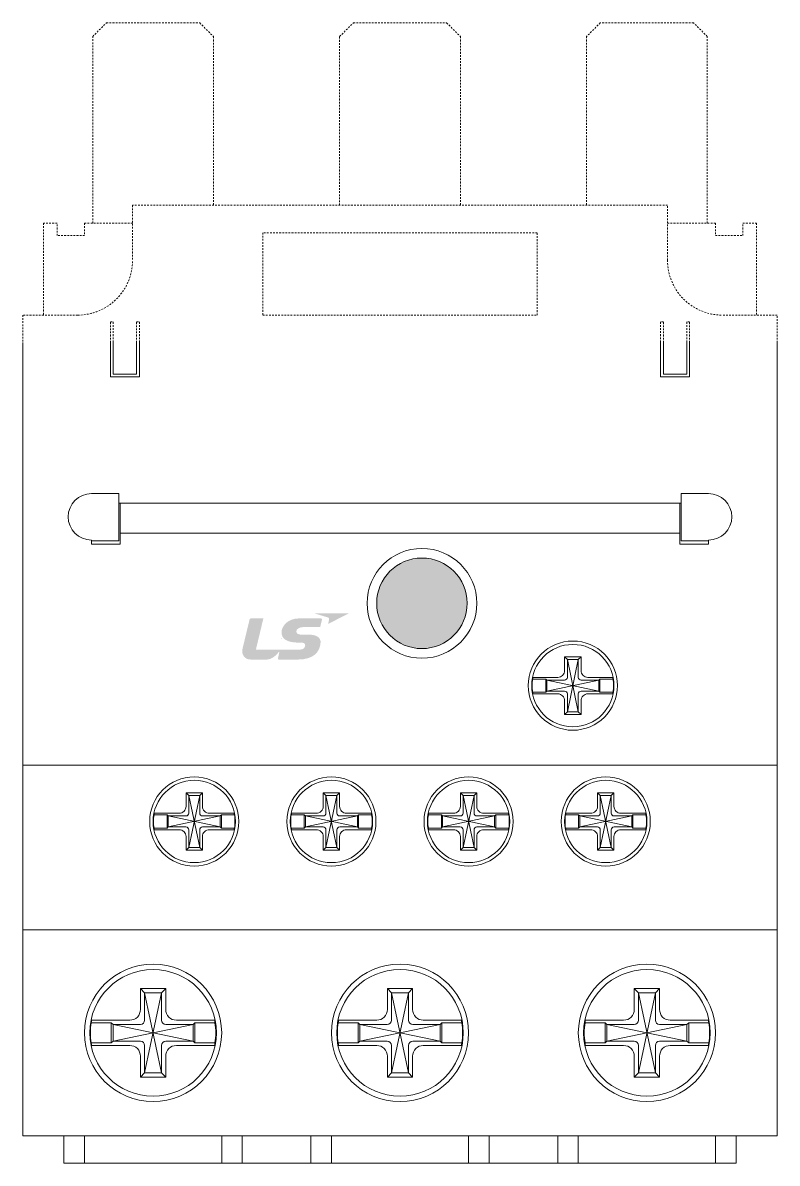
# Model space of a CAD drawing. Header units: millimetres. Extents: x 0 to 55, y 0 to 83.1.
import ezdxf

# ---------------------------------------------------------------- set-up
doc = ezdxf.new("R2010")
doc.units = ezdxf.units.MM
doc.linetypes.add('HIDDEN', pattern=[0.375, 0.25, -0.125])
doc.styles.add('WD_IEC', font='isocp2.shx')

# ---------------------------------------------------------------- blocks, each defined once
blk = doc.blocks.new('Logo LS')
h = blk.add_hatch(color=10)
edge = h.paths.add_edge_path()
edge.add_spline(control_points=[(10.5597, 6.7227), (10.5597, 6.7227), (15.5292, 6.7227), (15.5292, 6.7227), (15.5292, 6.7227), (12.5227, 5.194), (12.5227, 5.194), (12.5227, 5.194), (12.6282, 5.6846), (12.6608, 5.831), (12.6957, 5.9856), (12.6412, 6.0887), (12.451, 6.1474), (12.2549, 6.2072), (10.5597, 6.7227), (10.5597, 6.7227)], knot_values=[0, 0, 0, 0, 1, 1, 1, 2, 2, 2, 3, 3, 3, 4, 4, 4, 5, 5, 5, 5], degree=3, periodic=0)
h = blk.add_hatch(color=152)
edge = h.paths.add_edge_path()
edge.add_spline(control_points=[(8.564, 2.4685), (8.9563, 2.4685), (9.1808, 2.3695), (9.1808, 2.1071), (9.1808, 1.9364), (9.0647, 1.7112), (8.9598, 1.6289), (8.7187, 1.4434), (8.5071, 1.4239), (7.3804, 1.4239), (7.3804, 1.4239), (1.9845, 1.4239), (1.9845, 1.4239), (1.9845, 1.4239), (3.0765, 6), (3.0765, 6), (3.0765, 6), (1.2699, 6), (1.2699, 6), (1.1455, 6), (1.099, 5.9656), (1.0613, 5.8181), (1.0613, 5.8181), (0.0442, 1.6058), (0.0442, 1.6058), (-0.1471, 0.7691), (0.2857, 0), (1.2486, 0), (2.2111, 0), (2.7619, 0), (3.5799, 0), (4.1541, 0), (4.8861, 0.4936), (5.2879, 1.0618), (5.3385, 1.1329), (5.4271, 1.146), (5.3916, 0.9943), (5.3208, 0.6944), (5.236, 0.3324), (5.2144, 0.2429), (5.1738, 0.067), (5.266, 0), (5.3495, 0), (5.3495, 0), (7.4326, 0), (8.0953, 0), (10.4251, 0), (11.3139, 1.1151), (11.4147, 2.4436), (11.4656, 3.1179), (10.9845, 3.6322), (9.6483, 3.6322), (9.6483, 3.6322), (8.9865, 3.6322), (8.6221, 3.6322), (8.2547, 3.6322), (7.8802, 3.7638), (7.8802, 4.0914), (7.8802, 4.4268), (8.308, 4.7296), (8.8585, 4.7296), (8.8585, 4.7296), (11.3596, 4.7296), (11.3596, 4.7296), (11.3596, 4.7296), (11.5587, 5.5206), (11.6019, 5.7037), (11.6558, 5.9342), (11.5877, 6), (11.4182, 6), (11.4182, 6), (8.3288, 6), (8.3288, 6), (6.5328, 6), (5.7269, 4.8013), (5.7269, 3.9445), (5.7269, 3.0871), (6.4178, 2.4697), (8.1984, 2.4697), (8.1984, 2.4697), (8.564, 2.4685), (8.564, 2.4685)], knot_values=[0, 0, 0, 0, 1, 1, 1, 2, 2, 2, 3, 3, 3, 4, 4, 4, 5, 5, 5, 6, 6, 6, 7, 7, 7, 8, 8, 8, 9, 9, 9, 10, 10, 10, 11, 11, 11, 12, 12, 12, 13, 13, 13, 14, 14, 14, 15, 15, 15, 16, 16, 16, 17, 17, 17, 18, 18, 18, 19, 19, 19, 20, 20, 20, 21, 21, 21, 22, 22, 22, 23, 23, 23, 24, 24, 24, 25, 25, 25, 26, 26, 26, 27, 27, 27, 27], degree=3, periodic=0)
at = {"layer": 'Defpoints', "color": 2, "linetype": 'ByBlock', "lineweight": 9}
blk.add_line((5.7544, 3), (5.7544, 3), dxfattribs=at)
blk = doc.blocks.new('Vis MC LS')
at = {"color": 8, "linetype": 'ByBlock', "lineweight": 9, "ltscale": 0.25}
for points in [[(1.9, 0.4), (1.98, 0.48), (2.93, 0.48, 0.010278), (2.907, 0.6), (1.105, 0.6, -0.421433), (0.6, 1.105), (0.6, 2.1), (0, 2.1), (-0.6, 2.1), (-0.6, 1.105, -0.421433), (-1.105, 0.6), (-2.907, 0.6, 0.010278), (-2.93, 0.48), (-1.98, 0.48), (-1.9, 0.4), (-1.9, 0), (-1.9, -0.4), (-1.98, -0.48), (-2.93, -0.48, 0.010278), (-2.907, -0.6), (-1.105, -0.6, -0.421433), (-0.6, -1.105), (-0.6, -2.1), (0, -2.1), (0.6, -2.1), (0.6, -1.105, -0.421433), (1.105, -0.6), (2.907, -0.6, 0.010278), (2.93, -0.48), (1.98, -0.48), (1.9, -0.4), (1.9, 0)], [(1.9, 0), (1.9, 0.4), (0.602, 0.4, -0.396442), (0.4, 0.602), (0.4, 1.9), (-0.4, 1.9), (-0.4, 0.602, -0.396442), (-0.602, 0.4), (-1.9, 0.4), (-1.9, 0), (-1.9, -0.4), (-0.602, -0.4, -0.396442), (-0.4, -0.602), (-0.4, -1.9), (0.4, -1.9), (0.4, -0.602, -0.396442), (0.602, -0.4), (1.9, -0.4)], [(-1.98, 0.48), (-2.93, 0.48, 0.040624), (-2.969, 0, 0.040624), (-2.93, -0.48), (-1.98, -0.48)], [(2.93, 0.48), (1.98, 0.48), (1.98, -0.48), (2.93, -0.48, 0.040624), (2.969, 0, 0.040624)]]:
    blk.add_lwpolyline(points, format="xyb", close=True, dxfattribs=at)
for points in [[(-0.6, 2.1), (-0.4, 1.9), (0.4, -1.9), (0.6, -2.1), (-0.6, -2.1), (-0.4, -1.9), (0.4, 1.9), (0.6, 2.1), (-0.6, 2.1)], [(-1.98, 0.48), (-1.9, 0.4), (1.9, -0.4), (1.98, -0.48), (1.98, 0.48), (1.9, 0.4), (-1.9, -0.4), (-1.98, -0.48), (-1.98, 0.48)]]:
    blk.add_lwpolyline(points, dxfattribs=at)
for radius in [3.25, 3]:
    blk.add_circle((0, 0), radius, dxfattribs=at)
blk = doc.blocks.new('OLR MT-63')
at = {"linetype": 'ByBlock', "lineweight": 9, "ltscale": 0.5}
blk.add_hatch(color=10, dxfattribs=at).paths.add_polyline_path([(32.4, -19, 1), (25.8, -19, 1)])
at = {"color": 250, "linetype": 'HIDDEN', "lineweight": 9, "ltscale": 0.5}
for points in [[(5.1, 8.7), (5.1, 22.3), (6.1, 23.3), (12.9, 23.3), (13.9, 22.3), (13.9, 10)], [(23.1, 10), (23.1, 22.3), (24.1, 23.3), (30.9, 23.3), (31.9, 22.3), (31.9, 10)], [(49.9, 8.7), (49.9, 22.3), (48.9, 23.3), (42.1, 23.3), (41.1, 22.3), (41.1, 10)], [(8, 8.7), (4.5, 8.7), (4.5, 7.8), (2.5, 7.8), (2.5, 8.7), (1.5, 8.7), (1.5, 2)], [(47, 8.7), (50.5, 8.7), (50.5, 7.8), (52.5, 7.8), (52.5, 8.7), (53.5, 8.7), (53.5, 2)], [(6.4, 0), (6.4, 1.5), (6.6, 1.5), (6.6, 0)], [(8.3, 0), (8.3, 1.5), (8.5, 1.5), (8.5, 0)], [(46.7, 0), (46.7, 1.5), (46.5, 1.5), (46.5, 0)], [(48.6, 0), (48.6, 1.5), (48.4, 1.5), (48.4, 0)]]:
    blk.add_lwpolyline(points, dxfattribs=at)
blk.add_lwpolyline([(55, 0), (55, 2), (51, 2, -0.414214), (47, 6), (47, 10), (8, 10), (8, 6, -0.414214), (4, 2), (0, 2), (0, 0)], format="xyb", dxfattribs=at)
blk.add_lwpolyline([(17.5, 2), (37.5, 2), (37.5, 8), (17.5, 8)], close=True, dxfattribs=at)
at = {"color": 0, "linetype": 'ByBlock', "lineweight": 18, "ltscale": 0.5}
blk.add_lwpolyline([(0, 0), (0, -57.8), (55, -57.8), (55, 0)], dxfattribs=at)
at = {"color": 0, "linetype": 'ByBlock', "lineweight": 9, "ltscale": 0.5}
for points in [[(8.5, 0), (8.5, -2.5), (6.4, -2.5), (6.4, 0)], [(6.6, 0), (6.6, -2.3), (8.3, -2.3), (8.3, 0)], [(46.5, 0), (46.5, -2.5), (48.6, -2.5), (48.6, 0)], [(48.4, 0), (48.4, -2.3), (46.7, -2.3), (46.7, 0)], [(3, -57.8), (3, -59.8), (52, -59.8), (52, -57.8), (50.5, -57.8), (50.5, -59.8), (40.5, -59.8), (40.5, -57.8), (39, -57.8), (39, -59.8), (34, -59.8), (34, -57.8), (32.5, -57.8), (32.5, -59.8), (22.5, -59.8), (22.5, -57.8), (21, -57.8), (21, -59.8), (16, -59.8), (16, -57.8), (14.5, -57.8), (14.5, -59.8), (4.5, -59.8), (4.5, -57.8)]]:
    blk.add_lwpolyline(points, dxfattribs=at)
for points in [[(7, -11.7), (7.1, -11.7), (7.1, -14.7), (5, -14.7), (5, -14.391, -1), (5, -11.009), (7, -11.009), (7, -14.45), (5, -14.45)], [(48, -11.7), (47.9, -11.7), (47.9, -14.7), (50, -14.7), (50, -14.391, 1), (50, -11.009), (48, -11.009), (48, -14.45), (50, -14.45)]]:
    blk.add_lwpolyline(points, format="xyb", dxfattribs=at)
for points in [[(7.1, -13.9), (47.9, -13.9), (47.9, -11.7), (7.1, -11.7)], [(0, -42.8), (55, -42.8), (55, -30.8), (0, -30.8)]]:
    blk.add_lwpolyline(points, close=True, dxfattribs=at)
for radius in [4, 3.3]:
    blk.add_circle((29.1, -19), radius, dxfattribs=at)
at = {"color": 0, "linetype": 'ByBlock', "lineweight": 18, "xscale": 0.5, "yscale": 0.5, "zscale": 0.5}
blk.add_blockref('Logo LS', (16, -23.1), dxfattribs=at)
at = {"color": 0, "linetype": 'ByBlock', "lineweight": 9, "ltscale": 0.5}
for p in [(40.1, -25), (12.5, -34.9), (22.5, -34.9), (32.5, -34.9), (42.5, -34.9)]:
    blk.add_blockref('Vis MC LS', p, dxfattribs=at)
at = {"color": 0, "linetype": 'ByBlock', "lineweight": 9, "ltscale": 0.5, "xscale": 1.538461538461547, "yscale": 1.538461538461547, "zscale": 1.538461538461547}
for p in [(9.5, -50.3), (27.5, -50.3), (45.5, -50.3)]:
    blk.add_blockref('Vis MC LS', p, dxfattribs=at)
at = {"color": 1, "linetype": 'ByBlock', "lineweight": 18, "style": 'WD_IEC', "width": 0.5, "flags": 12}
blk.add_attdef('TYPE', (16, -29.1), '', height=4, dxfattribs=at)

msp = doc.modelspace()

# ---------------------------------------------------------------- block references
msp.add_blockref('OLR MT-63', (0, 59.8))

doc.saveas('drawing.dxf')
